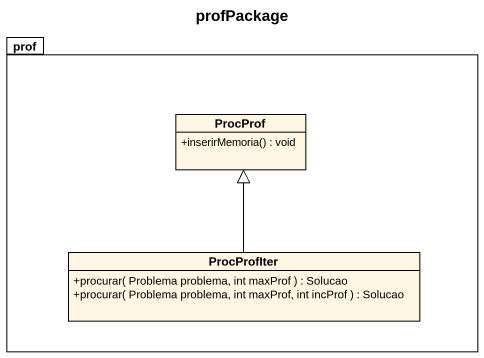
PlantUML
@startuml
title profPackage
hide circle
hide empty members
skinparam classAttributeIconSize 0
package prof {
  class ProcProf {
    +inserirMemoria() : void
  }
  class ProcProfIter {
    +procurar( Problema problema, int maxProf ) : Solucao
    +procurar( Problema problema, int maxProf, int incProf ) : Solucao
  }
}
ProcProfIter -up-|> ProcProf
@enduml
